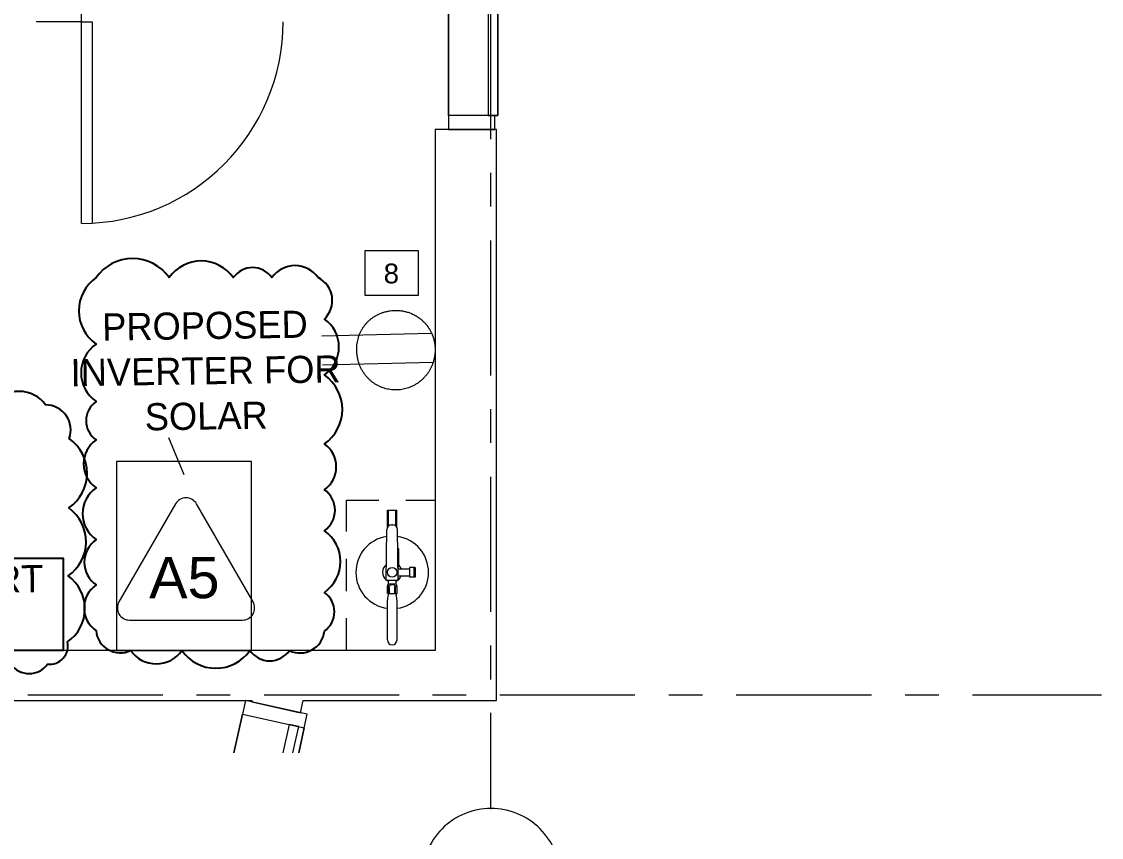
# Model space of a CAD drawing. Header units: inches. Extents: x 0.9 to 36.3, y 0.7 to 23.3.
# Drawn here: x 13.445 to 17.443, y 14.903 to 17.922 of the extents above; entities that cross this region are included whole.
import ezdxf

# ---------------------------------------------------------------- set-up
doc = ezdxf.new("R2010")
doc.units = ezdxf.units.IN
for name, pattern in [('ACAD_ISO02W100', [15, 12, -3]), ('CENTER', [50.8, 31.75, -6.35, 6.35, -6.35]), ('DASHED2', [0.375, 0.25, -0.125])]:
    doc.linetypes.add(name, pattern=pattern)
doc.layers.get('0').update_dxf_attribs({"color": 1})
doc.layers.add('Clouds', color=250, linetype='Continuous')
for name, color, linetype, lineweight, true_color in [('Doors', 7, 'Continuous', 5, 0xf2db9c), ('PDF_Geometry', 7, 'Continuous', 9, 0x777777), ('SOLAR PANEL', 7, 'Continuous', 15, 0x2c31a6)]:
    doc.layers.add(name, color=color, linetype=linetype, lineweight=lineweight, true_color=true_color)
for name, color, linetype, lineweight in [('Fire Extinguisher', 12, 'Continuous', 15), ('Numbering receptecles', 170, 'Continuous', 15), ('Receptacles', 170, 'Continuous', 15)]:
    doc.layers.add(name, color=color, linetype=linetype, lineweight=lineweight)
doc.layers.add('IOT', color=7, linetype='Continuous', true_color=0x462a61)
doc.styles.get("Standard").update_dxf_attribs({"font": 'arial.ttf'})

# ---------------------------------------------------------------- blocks, each defined once
blk = doc.blocks.new('Fire Extinguisher_top_dwgmodels.com')
at = {"color": 0}
for p, q in [((-111.7, 8), (-47, 8)), ((-34.9, 6.6), (-37.6, 6.6)), ((-34.9, 8), (-34.9, -8)), ((-34.9, 8), (-23.5, 8)), ((-34.9, 4.6), (-23.2, 4.6)), ((-34.8, 5.7), (-23.2, 5.7)), ((-18.9, 6.3), (-18.9, -6.3)), ((-18.9, 6.3), (-13.5, 6.3)), ((-13.5, -10), (-13.5, 10)), ((-13.5, 10), (70.6, 8.9)), ((10.3, 9.7), (10.3, 11.5)), ((10.7, 9.7), (10.7, 11.5)), ((75, 7.5), (102.5, 7.5)), ((76.7, 5.9), (102.5, 5.9)), ((78.5, 0.9), (78.5, -0.9)), ((102.5, 7.5), (102.5, -7.5)), ((-111.7, -8), (-47, -8)), ((-34.9, -6.6), (-37.6, -6.6)), ((-34.9, -4.6), (-23.2, -4.6)), ((-34.9, -8), (-23.5, -8)), ((-34.8, -5.7), (-23.2, -5.7)), ((-18.9, -6.3), (-13.5, -6.3)), ((-13.5, -10), (70.6, -8.9)), ((-6, -9.9), (-6, -28.4)), ((6, -9.7), (6, -28.4)), ((10.3, -9.7), (10.3, -9.7)), ((10.7, -9.9), (10.7, -9.7)), ((10.8, -10.2), (11, -9.9)), ((10.9, -10.4), (38.5, -10.4)), ((10.9, -11.2), (38.5, -11.2)), ((75, -7.5), (102.5, -7.5)), ((76.7, -5.9), (102.5, -5.9)), ((-8, -38), (-8, -28.4)), ((8, -28.4), (-8, -28.4)), ((8, -38), (8, -28.4)), ((-8, -36.1), (8, -36.1)), ((8, -38), (-8, -38))]:
    blk.add_line(p, q, dxfattribs=at)
blk.add_circle((0, 0), 8, dxfattribs=at)
for centre, radius, start, end in [((0, 0), 60, 8.6363, 172.3377), ((-111.7, 0), 8, 90, 270), ((-48.9, -37), 45.1, 75.4552, 87.5164), ((-23.6, 0.6), 7.45, 50.2127, 88.8117), ((-23.3, 7.7), 1.98, 271.9881, 358.9526), ((-25.5, 0), 5.13, 297.4534, 62.5466), ((0, 0), 16, 147.6298, 156.9032), ((0, 0), 16, 37.0611, 141.3809), ((10.5, 11.5), 0.177, 14.0852, 165.9148), ((70.5, 0.9), 8, 0, 89.221), ((0, 0), 60, 187.6623, 351.3637), ((-48.9, 37), 45.1, 272.4836, 284.5448), ((-23.6, -0.6), 7.45, 271.1883, 309.7873), ((-23.3, -7.7), 1.98, 1.0474, 88.0119), ((0, 0), 16, 203.0968, 212.3702), ((0, 0), 16, 218.6191, 247.9757), ((-11.2, -9.9), 0.819, 184.1848, 357.3731), ((0, 0), 16, 292.0243, 310.0558), ((10.5, -11), 1.25, 101.8101, 350.1732), ((10.5, -11), 0.907, 90, 346.3844), ((10.2, -9.7), 0.107, 282.2941, 2.9308), ((10.4, -9.9), 0.229, 277.2272, 346.9737), ((11.1, -10.8), 0.447, 116.5651, 243.4349), ((0, 0), 16, 312.0013, 315.4535), ((10.5, -11), 0.907, 40.2976, 70.7774), ((10.5, -11), 1.25, 27.9629, 66.6982), ((0, 0), 16, 319.3461, 322.9389), ((38.3, -10.8), 0.447, 296.5651, 63.4349), ((70.5, -0.9), 8, 270.779, 0)]:
    blk.add_arc(centre, radius, start, end, dxfattribs=at)

msp = doc.modelspace()

# ---------------------------------------------------------------- linework, layer by layer
at = {"layer": 'Clouds', "linetype": 'Continuous'}
for points in [[(13.7208, 16.9746, 0.520567), (13.7208, 16.729, 0.520567), (13.7208, 16.5159, 0.520567), (13.7208, 16.3739, 0.520567), (13.7208, 16.197, 0.520567), (13.7208, 16.0049, 0.520567), (13.7208, 15.8372, 0.520567), (13.7208, 15.6677, 0.520567), (13.8489, 15.5944, 0.520567), (14.0387, 15.5944, 0.520567), (14.2903, 15.5944, 0.520567), (14.437, 15.5944, 0.520567), (14.5662, 15.6662, 0.520567), (14.5662, 15.8096, 0.520567), (14.5662, 16.038, 0.520567), (14.5662, 16.1896, 0.520567), (14.5662, 16.3591, 0.520567), (14.5662, 16.6143, 0.520567), (14.5662, 16.8213, 0.520567), (14.5428, 16.9746, 0.520567), (14.372, 16.9746, 0.520567), (14.2288, 16.9746, 0.520567), (13.9917, 16.9746, 0.520567)], [(12.5368, 16.5034, 0.520567), (12.5345, 16.2541, 0.520567), (12.5324, 16.018, 0.520567), (12.5308, 15.8502, 0.520567), (12.5288, 15.6262, 0.520567), (12.6985, 15.5444, 0.520567), (12.956, 15.5444, 0.520567), (13.2176, 15.5444, 0.520567), (13.4053, 15.5444, 0.520567), (13.541, 15.5444, 0.520567), (13.615, 15.6265, 0.520567), (13.6173, 15.8707, 0.520567), (13.6196, 16.122, 0.520567), (13.6219, 16.3789, 0.520567), (13.5336, 16.5034, 0.520567), (13.341, 16.5034, 0.520567), (13.0806, 16.5034, 0.520567), (12.8286, 16.5034, 0.520567), (12.6209, 16.5034, 0.520567)]]:
    msp.add_lwpolyline(points, format="xyb", close=True, dxfattribs=at)
at = {"layer": 'Clouds', "linetype": 'ByBlock', "lineweight": 0}
msp.add_lwpolyline([(14.0148, 16.1369), (13.8057, 15.7748, 0.57735), (13.8448, 15.7071), (14.2629, 15.7071, 0.57735), (14.302, 15.7748), (14.093, 16.1369, 0.57735)], format="xyb", close=True, dxfattribs=at)
at = {"layer": 'Doors', "linetype": 'ByBlock'}
for p, q in [((13.6668, 17.9221), (13.7068, 17.9221)), ((13.6668, 17.1754), (13.6668, 17.9221)), ((13.7068, 17.9221), (13.7068, 17.1754))]:
    msp.add_line(p, q, dxfattribs=at)
msp.add_arc((13.6668, 17.9221), 0.7466, 270.1108, 0, dxfattribs=at)
at = {"layer": 'Fire Extinguisher', "linetype": 'ACAD_ISO02W100', "ltscale": 0.01}
msp.add_lwpolyline([(14.6475, 15.5944), (14.6475, 16.151), (14.9761, 16.151), (14.9761, 15.5944)], close=True, dxfattribs=at)
at = {"layer": 'IOT', "linetype": 'Continuous', "ltscale": 6}
msp.add_lwpolyline([(12.5795, 15.9366), (13.5993, 15.9366), (13.5993, 15.5944), (12.5795, 15.5944)], close=True, dxfattribs=at)
at = {"layer": 'Numbering receptecles', "linetype": 'ByBlock', "ltscale": 0.001}
msp.add_lwpolyline([(14.7177, 17.0754), (14.9137, 17.0754), (14.9137, 16.9082), (14.7177, 16.9082)], close=True, dxfattribs=at)
at = {"layer": 'PDF_Geometry', "linetype": 'CENTER', "ltscale": 0.01}
msp.add_line((13.6668, 17.9221), (13.6667, 18.0321), dxfattribs=at)
at = {"layer": 'PDF_Geometry', "linetype": 'ByBlock'}
for p, q in [((13.6668, 17.9221), (13.5014, 17.9219)), ((13.5015, 17.9219), (13.5015, 17.9236)), ((15.2027, 17.5226), (14.9761, 17.5226)), ((14.9761, 17.5226), (14.9761, 15.5944)), ((15.2027, 15.5944), (15.2027, 17.5226)), ((14.3394, 15.5944), (10.3096, 15.5944)), ((14.9761, 15.5944), (14.3394, 15.5944)), ((15.2027, 15.4094), (15.2027, 15.5944)), ((10.3096, 15.4094), (14.2978, 15.4094)), ((14.2744, 15.4094), (14.2628, 15.3594)), ((14.5027, 15.3594), (14.2744, 15.4094)), ((14.2978, 15.4094), (14.2978, 15.4044)), ((14.2978, 15.4044), (14.4777, 15.3644)), ((14.4777, 15.3644), (14.4877, 15.4094)), ((14.4877, 15.4094), (15.2027, 15.4094)), ((14.2311, 15.216), (14.2628, 15.3594)), ((14.2628, 15.3594), (14.2311, 15.216)), ((14.2628, 15.3594), (14.4911, 15.3077)), ((14.4911, 15.3077), (14.5027, 15.3594)), ((14.4361, 15.321), (14.4127, 15.216)), ((14.4711, 15.3127), (14.4361, 15.321)), ((14.4494, 15.216), (14.4711, 15.3127)), ((14.4711, 15.216), (14.4911, 15.3077)), ((14.4911, 15.3077), (14.4711, 15.216))]:
    msp.add_line(p, q, dxfattribs=at)
for points in [[(15.0261, 17.5743), (15.0261, 18.3076), (15.0261, 17.5743)], [(15.0261, 17.5743), (15.0261, 18.3076), (15.0261, 17.5743)], [(15.2077, 18.3076), (15.2077, 17.5743), (15.2077, 18.3076)], [(15.2077, 18.3076), (15.2077, 17.5743), (15.2077, 18.3076)], [(15.1827, 17.4876), (15.1827, 17.9859)], [(15.1827, 17.2376), (15.1827, 17.3626)], [(15.1827, 16.6127), (15.1827, 17.1126)], [(15.1827, 16.3627), (15.1827, 16.4877)], [(15.1827, 15.7377), (15.1827, 16.2377)], [(15.1827, 15.4877), (15.1827, 15.6127)], [(13.4678, 15.431), (13.9678, 15.431)], [(14.0928, 15.431), (14.2178, 15.431)], [(14.3427, 15.431), (14.8427, 15.431)], [(14.9661, 15.431), (15.0911, 15.431)], [(15.216, 15.431), (15.716, 15.431)], [(15.841, 15.431), (15.966, 15.431)], [(16.091, 15.431), (16.591, 15.431)], [(16.716, 15.431), (16.841, 15.431)], [(16.966, 15.431), (17.4426, 15.431)], [(15.1827, 15.0077), (15.1827, 15.3644)]]:
    msp.add_lwpolyline(points, dxfattribs=at)
for points in [[(15.1727, 18.3076), (15.1727, 17.5743), (15.2077, 17.5743), (15.2077, 18.3076)], [(15.0261, 17.5743), (15.0261, 17.5226), (15.1977, 17.5226), (15.1977, 17.5743)], [(15.1977, 17.5743), (15.2077, 17.5743)], [(15.1977, 17.5743), (15.2077, 17.5743)]]:
    msp.add_lwpolyline(points, close=True, dxfattribs=at)
msp.add_lwpolyline([(15.1827, 15.0094, 0.416667), (14.9277, 14.7544, 0.415306), (15.1827, 14.4977, 0.413961), (15.4394, 14.7544, 0.415306)], format="xyb", close=True, dxfattribs=at)
at = {"layer": 'Receptacles', "linetype": 'ByBlock'}
for points in [[(14.5562, 16.7595), (14.9629, 16.7694)], [(14.5588, 16.6518), (14.9689, 16.6617)]]:
    msp.add_lwpolyline(points, dxfattribs=at)
msp.add_rational_spline([(14.9761, 16.7116), (14.9754, 16.7507), (14.9597, 16.7865), (14.9314, 16.8134), (14.9031, 16.8404), (14.8666, 16.8543), (14.8275, 16.8532), (14.7447, 16.8512), (14.684, 16.7875), (14.686, 16.7046), (14.688, 16.6218), (14.7518, 16.557), (14.8346, 16.559), (14.9134, 16.5609), (14.9781, 16.6288), (14.9761, 16.7116)], [1, 0.948448710105, 0.948448710105, 1, 0.948448710105, 0.948448710105, 1, 1, 1, 1, 1, 1, 1, 1, 1, 1], degree=3, knots=[0, 0, 0, 0, 0.79168, 0.79168, 0.79168, 1.583359, 1.583359, 1.583359, 2.583359, 2.583359, 2.583359, 3.583359, 3.583359, 3.583359, 4.583359, 4.583359, 4.583359, 4.583359], dxfattribs=at)
at = {"layer": 'SOLAR PANEL', "ltscale": 6}
msp.add_line((14.0468, 16.2451), (13.9906, 16.3822), dxfattribs=at)
at = {"layer": 'SOLAR PANEL', "linetype": 'DASHED2', "ltscale": 6}
for p, q in [((14.2964, 16.2944), (13.7964, 16.2944)), ((13.7964, 16.2944), (13.7964, 15.5944)), ((14.2964, 15.5944), (14.2964, 16.2944)), ((13.7964, 15.5944), (14.2964, 15.5944))]:
    msp.add_line(p, q, dxfattribs=at)

# ---------------------------------------------------------------- block references
at = {"layer": 'Fire Extinguisher', "xscale": 0.002240823700069408, "yscale": 0.002240823700069408, "zscale": 0.002240823700069408, "rotation": 90}
msp.add_blockref('Fire Extinguisher_top_dwgmodels.com', (14.8172, 15.8839), dxfattribs=at)

# ---------------------------------------------------------------- texts
at = {"layer": 'Clouds', "transparency": 33554687}
msp.add_text('A5', height=0.15247, dxfattribs=at).set_placement((13.9175, 15.7881))
at = {"layer": 'IOT', "linetype": 'CENTER', "ltscale": 0.01, "insert": (12.5342, 15.897), "char_height": 0.100399, "attachment_point": 1, "rotation": 0.826}
msp.add_mtext_dynamic_manual_height_columns('\\pxqc;{\\Fgdt|c0;IOT & SMART\\PMETER}', width=1.123929, gutter_width=0.502, heights=[0], dxfattribs=at)
at = {"layer": 'Numbering receptecles', "linetype": 'ByBlock', "ltscale": 0.001}
msp.add_text('8', height=0.0733, dxfattribs=at).set_placement((14.7856, 16.9534))
at = {"layer": 'SOLAR PANEL', "linetype": 'CENTER', "ltscale": 0.01, "insert": (13.6099, 16.8401), "char_height": 0.100399, "attachment_point": 1, "rotation": 0.826}
msp.add_mtext_dynamic_manual_height_columns('\\pxqc;{\\Fgdt|c0;PROPOSED INVERTER FOR SOLAR}', width=1.026754, gutter_width=0.502, heights=[0], dxfattribs=at)

doc.saveas('drawing.dxf')
